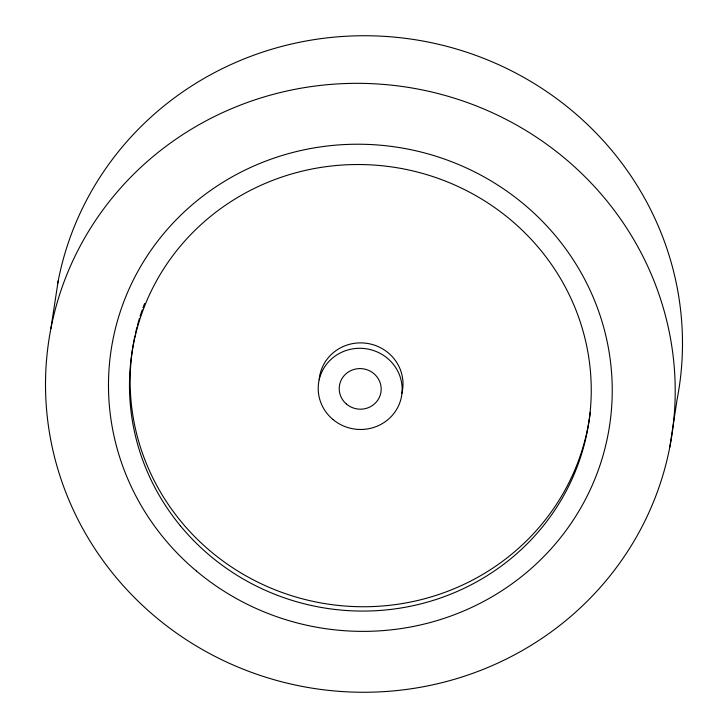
<?xml version="1.0" encoding="UTF-8"?>
<svg xmlns="http://www.w3.org/2000/svg" width="728" height="728" viewBox="0 0 728 728"><rect width="100%" height="100%" fill="white"/><g stroke="black" fill="none" stroke-linecap="round" stroke-linejoin="round"><path stroke-width="1.09" d="M50.887 328.628L58.167 281.026M669.833 446.974A315.097 304.213 8.7 0 0 255.801 99.563A315.097 304.213 8.7 0 0 155.446 616.862A315.097 304.213 8.7 0 0 669.833 446.974L677.113 399.372A315.097 304.213 8.7 0 0 424.433 41.323A315.097 304.213 8.7 0 0 57.749 283.238M319.173 379.779A42.015 40.559 8.7 0 1 367.658 343.461A42.015 40.559 8.7 0 1 401.829 393.42M590.281 412.276A231.067 223.087 8.7 0 1 323.878 603.448A231.067 223.087 8.7 0 1 134.935 335.872M135.417 333.67A231.067 223.087 8.7 0 1 137.019 327.081M137.592 324.897A231.067 223.087 8.7 0 1 139.467 318.382M140.131 316.234A231.067 223.087 8.7 0 1 142.269 309.828M143.016 307.716A231.067 223.087 8.7 0 1 144.581 303.521M196.433 571.052A252.07 243.37 8.7 0 0 607.935 435.135A252.07 243.37 8.7 0 0 276.713 157.212A252.07 243.37 8.7 0 0 196.433 571.052M346.528 404.149A21.003 20.284 8.7 0 0 380.826 392.829A21.003 20.284 8.7 0 0 353.226 369.669A21.003 20.284 8.7 0 0 346.528 404.149M180.326 525.753A231.067 223.087 8.7 0 0 575.566 470.861A231.067 223.087 8.7 0 0 325.189 166.785A231.067 223.087 8.7 0 0 180.326 525.753M332.869 419.428A42.015 40.559 8.7 0 0 401.456 396.769A42.015 40.559 8.7 0 0 346.255 350.45A42.015 40.559 8.7 0 0 332.869 419.428"/></g></svg>
